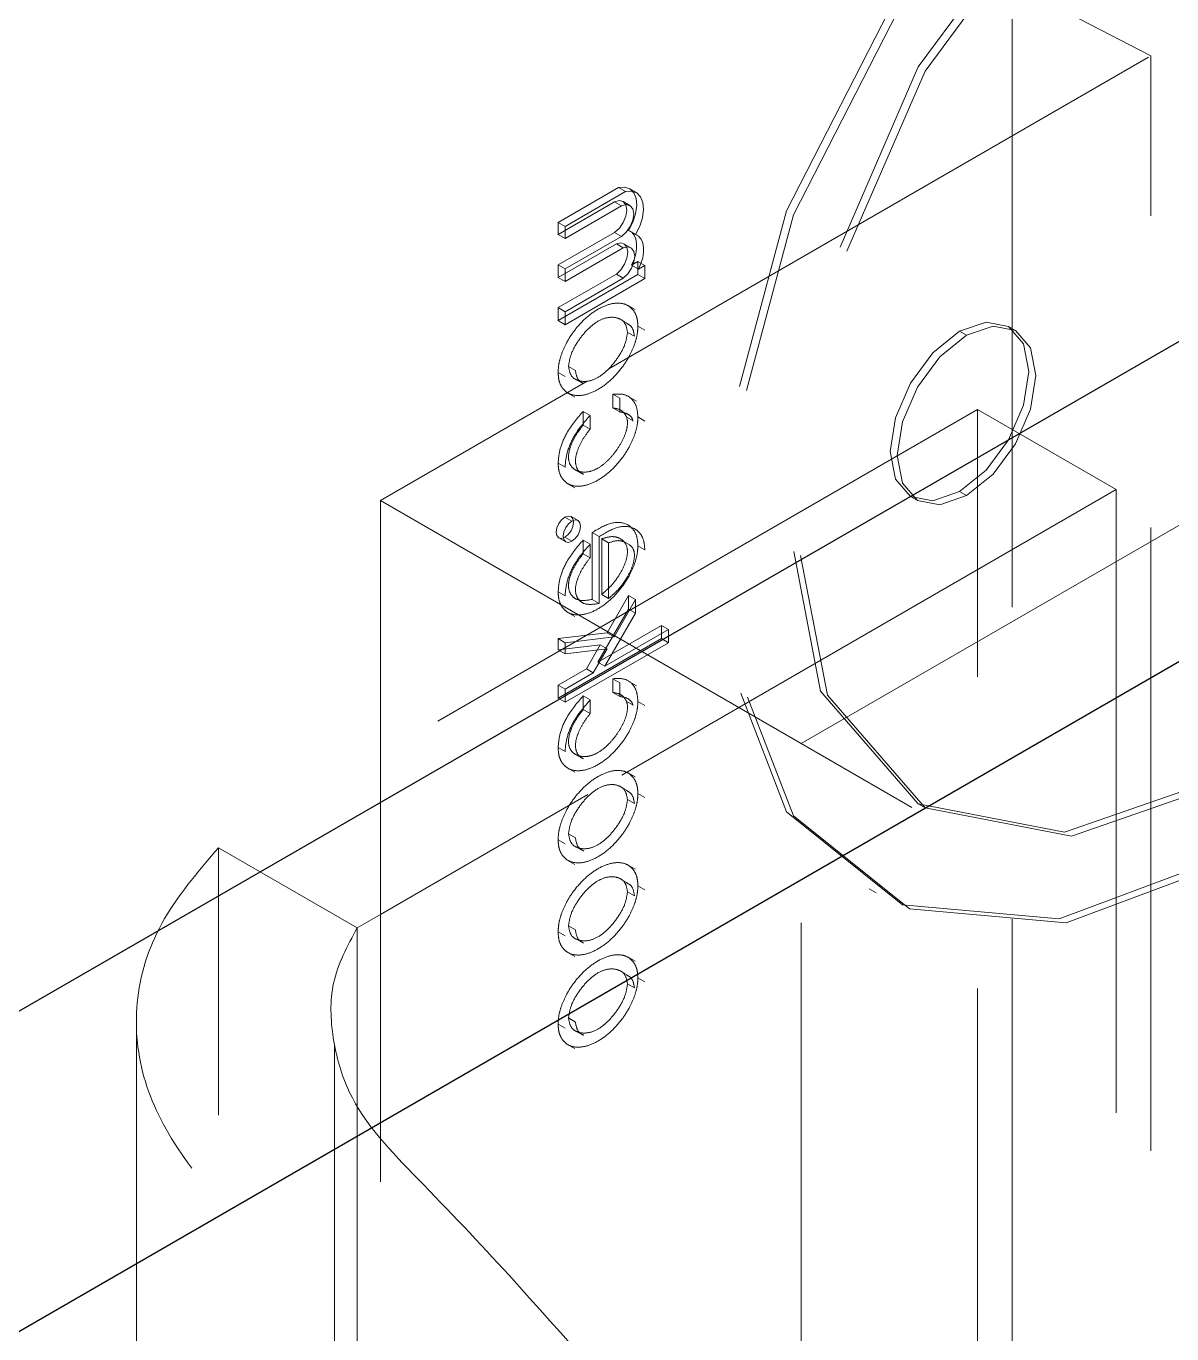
# Model space of a CAD drawing. Header units: millimetres. Extents: x 0 to 841, y 0 to 2287.
# Drawn here: x 577.548 to 579.883, y 231.268 to 233.933 of the extents above; entities that cross this region are included whole.
import ezdxf

# ---------------------------------------------------------------- set-up
doc = ezdxf.new("R2010")
doc.units = ezdxf.units.MM
doc.linetypes.add('HIDDEN', pattern=[1.905, 1.27, -0.635])

msp = doc.modelspace()

# ---------------------------------------------------------------- linework, layer by layer
at = {"color": 7, "linetype": 'HIDDEN', "lineweight": 18}
for p, q in [((579.1273, 232.4705), (585.4913, 236.1443)), ((579.5573, 234.0184), (579.5573, 229.9162)), ((579.5573, 234.0184), (579.8401, 233.8722)), ((578.7351, 233.2343), (579.8401, 233.8722)), ((579.8401, 229.7358), (579.8401, 233.8722)), ((578.6319, 233.5325), (578.7553, 233.6038)), ((578.646, 233.5244), (578.7695, 233.5956)), ((578.7695, 233.5956), (578.7553, 233.6038)), ((578.7914, 233.5934), (578.7773, 233.6016)), ((578.6319, 233.5079), (578.7469, 233.5743)), ((578.7611, 233.5661), (578.7469, 233.5743)), ((578.7783, 233.5671), (578.7642, 233.5752)), ((578.646, 233.4997), (578.7611, 233.5661)), ((578.6319, 233.5325), (578.6319, 233.5079)), ((578.646, 233.5244), (578.6319, 233.5325)), ((578.646, 233.5244), (578.646, 233.4997)), ((578.7898, 233.508), (578.7756, 233.5162)), ((578.7929, 233.5065), (578.7788, 233.5147)), ((578.6319, 233.4459), (578.7469, 233.5123)), ((578.646, 233.4997), (578.6319, 233.5079)), ((578.6319, 233.4205), (578.7506, 233.489)), ((578.646, 233.4377), (578.7611, 233.5041)), ((578.7611, 233.5041), (578.7469, 233.5123)), ((578.7647, 233.4809), (578.7506, 233.489)), ((578.7802, 233.481), (578.766, 233.4891)), ((578.646, 233.4124), (578.7647, 233.4809)), ((578.6319, 233.4205), (578.6319, 233.4459)), ((578.646, 233.4377), (578.6319, 233.4459)), ((578.646, 233.4124), (578.646, 233.4377)), ((578.7945, 233.4528), (578.7816, 233.4453)), ((578.7958, 233.4372), (578.7816, 233.4453)), ((578.7945, 233.4263), (578.7945, 233.4528)), ((578.8087, 233.4446), (578.7945, 233.4528)), ((578.8087, 233.4446), (578.7958, 233.4372)), ((578.8087, 233.4181), (578.8087, 233.4446)), ((578.6319, 233.3589), (578.7506, 233.4274)), ((578.7945, 233.4263), (578.6319, 233.3324)), ((578.646, 233.4124), (578.6319, 233.4205)), ((578.646, 233.3507), (578.7647, 233.4192)), ((578.8087, 233.4181), (578.646, 233.3242)), ((578.7647, 233.4192), (578.7506, 233.4274)), ((578.8087, 233.4181), (578.7945, 233.4263)), ((578.6319, 233.3324), (578.6319, 233.3589)), ((578.646, 233.3507), (578.6319, 233.3589)), ((578.7887, 233.3548), (578.7745, 233.363)), ((578.646, 233.3242), (578.6319, 233.3324)), ((578.646, 233.3242), (578.646, 233.3507)), ((578.7713, 233.3278), (578.7572, 233.336)), ((578.7875, 233.3005), (578.7733, 233.3086)), ((578.8087, 233.3127), (578.7945, 233.3209)), ((579.4643, 233.3025), (579.4501, 233.3107)), ((579.5643, 233.3124), (579.5501, 233.3206)), ((578.646, 233.2188), (578.6319, 233.227)), ((578.6672, 233.2311), (578.6531, 233.2393)), ((578.2697, 232.9656), (578.6913, 233.209)), ((578.6693, 233.2119), (578.6834, 233.2037)), ((578.6519, 233.1849), (578.666, 233.1768)), ((578.7434, 233.1545), (578.7434, 233.1824)), ((578.7575, 233.1742), (578.7434, 233.1824)), ((578.7575, 233.1464), (578.7575, 233.1742)), ((578.7915, 233.1682), (578.7774, 233.1764)), ((579.4866, 233.1513), (577.9394, 232.2581)), ((578.683, 233.1197), (578.683, 233.1476)), ((578.6972, 233.1394), (578.683, 233.1476)), ((578.7575, 233.1464), (578.7434, 233.1545)), ((579.4866, 233.1513), (579.7694, 232.988)), ((579.4866, 230.7016), (579.4866, 233.1513)), ((578.6972, 233.1115), (578.683, 233.1197)), ((578.6972, 233.1115), (578.6972, 233.1394)), ((578.7851, 233.1286), (578.7709, 233.1367)), ((578.8087, 233.1279), (578.7945, 233.1361)), ((578.646, 233.0341), (578.6319, 233.0422)), ((578.669, 233.0273), (578.6831, 233.0191)), ((578.6519, 233.0001), (578.666, 232.992)), ((579.7694, 232.988), (578.7619, 232.4063)), ((579.4643, 232.9759), (579.4501, 232.984)), ((579.7694, 232.988), (579.7694, 230.5384)), ((578.2697, 232.1222), (578.2697, 232.9656)), ((578.2697, 232.9656), (579.1273, 232.4705)), ((579.3501, 232.9741), (579.3643, 232.966)), ((578.66, 232.9238), (578.6459, 232.932)), ((578.6725, 232.9251), (578.6584, 232.9332)), ((578.7016, 232.7644), (578.7016, 232.901)), ((578.7158, 232.8928), (578.7016, 232.901)), ((578.6334, 232.8899), (578.6475, 232.8818)), ((578.66, 232.883), (578.6459, 232.8912)), ((578.683, 232.8574), (578.683, 232.8853)), ((578.6972, 232.8771), (578.683, 232.8853)), ((578.6972, 232.8492), (578.6972, 232.8771)), ((578.7158, 232.7562), (578.7158, 232.8928)), ((578.7207, 232.7746), (578.7207, 232.8878)), ((578.7348, 232.8796), (578.7207, 232.8878)), ((578.7348, 232.7664), (578.7348, 232.8796)), ((578.7804, 232.8739), (578.7662, 232.8821)), ((578.8087, 232.8656), (578.7945, 232.8738)), ((578.6972, 232.8492), (578.683, 232.8574)), ((578.646, 232.7718), (578.6319, 232.7799)), ((578.6613, 232.7704), (578.6644, 232.7687)), ((578.7348, 232.7664), (578.7207, 232.7746)), ((578.7318, 232.696), (578.7756, 232.7721)), ((578.7756, 232.7448), (578.7756, 232.7721)), ((578.7898, 232.7639), (578.7756, 232.7721)), ((578.6725, 232.764), (578.6755, 232.7623)), ((578.7158, 232.7562), (578.7016, 232.7644)), ((578.7132, 232.6367), (578.7756, 232.7448)), ((578.7459, 232.6879), (578.7898, 232.7639)), ((578.7898, 232.7366), (578.7756, 232.7448)), ((578.7898, 232.7366), (578.7898, 232.7639)), ((578.6519, 232.7378), (578.666, 232.7297)), ((578.7274, 232.6285), (578.7898, 232.7366)), ((578.7318, 232.696), (578.6319, 232.6844)), ((578.7459, 232.6879), (578.646, 232.6762)), ((578.8424, 232.7113), (578.7132, 232.6367)), ((578.8566, 232.7031), (578.7274, 232.6285)), ((578.7459, 232.6879), (578.7318, 232.696)), ((578.8424, 232.6844), (578.8424, 232.7113)), ((578.8566, 232.7031), (578.8424, 232.7113)), ((578.8566, 232.6762), (578.8566, 232.7031)), ((578.6319, 232.5628), (578.8424, 232.6844)), ((578.6319, 232.6844), (578.6319, 232.6618)), ((578.646, 232.6762), (578.6319, 232.6844)), ((578.6319, 232.6618), (578.7178, 232.6718)), ((578.646, 232.6537), (578.6319, 232.6618)), ((578.646, 232.5547), (578.8566, 232.6762)), ((578.646, 232.6762), (578.646, 232.6537)), ((578.646, 232.6537), (578.7319, 232.6637)), ((578.6896, 232.623), (578.7178, 232.6718)), ((578.7037, 232.6149), (578.7319, 232.6637)), ((578.7319, 232.6637), (578.7178, 232.6718)), ((578.8566, 232.6762), (578.8424, 232.6844)), ((578.7274, 232.6285), (578.7132, 232.6367)), ((578.6896, 232.623), (578.6319, 232.5897)), ((578.7037, 232.6149), (578.646, 232.5816)), ((578.7037, 232.6149), (578.6896, 232.623)), ((578.6319, 232.5897), (578.6319, 232.5628)), ((578.646, 232.5816), (578.6319, 232.5897)), ((578.646, 232.5816), (578.646, 232.5547)), ((578.7434, 232.5748), (578.7434, 232.6027)), ((578.7575, 232.5946), (578.7434, 232.6027)), ((578.7575, 232.5667), (578.7575, 232.5946)), ((578.7915, 232.5885), (578.7774, 232.5967)), ((578.646, 232.5547), (578.6319, 232.5628)), ((578.683, 232.54), (578.683, 232.5679)), ((578.6972, 232.5597), (578.683, 232.5679)), ((578.6972, 232.5318), (578.6972, 232.5597)), ((578.7575, 232.5667), (578.7434, 232.5748)), ((578.7851, 232.5489), (578.7709, 232.557)), ((578.8087, 232.5483), (578.7945, 232.5564)), ((578.6972, 232.5318), (578.683, 232.54)), ((578.646, 232.4544), (578.6319, 232.4625)), ((578.669, 232.4476), (578.6831, 232.4394)), ((579.1273, 230.8356), (579.1273, 232.4705)), ((581.0026, 231.3879), (579.1273, 232.4705)), ((578.6519, 232.4204), (578.666, 232.4123)), ((578.7887, 232.4025), (578.7745, 232.4107)), ((578.7713, 232.3755), (578.7572, 232.3837)), ((578.8087, 232.3604), (578.7945, 232.3686)), ((578.6928, 232.3665), (578.2697, 232.1222)), ((578.7875, 232.3482), (578.7733, 232.3564)), ((579.3659, 232.3481), (579.38, 232.3399)), ((578.646, 232.2666), (578.6319, 232.2747)), ((578.6672, 232.2788), (578.6531, 232.287)), ((577.9394, 229.8085), (577.9394, 232.2581)), ((577.9394, 232.2581), (578.2222, 232.0948)), ((578.6693, 232.2596), (578.6834, 232.2515)), ((578.6519, 232.2326), (578.666, 232.2245)), ((578.7887, 232.2147), (578.7745, 232.2229)), ((578.7713, 232.1877), (578.7572, 232.1959)), ((578.8087, 232.1726), (578.7945, 232.1808)), ((578.7875, 232.1604), (578.7733, 232.1686)), ((579.2659, 232.1748), (579.28, 232.1667)), ((578.2697, 232.1222), (578.2222, 232.0948)), ((578.2697, 229.6726), (578.2697, 232.1222)), ((578.2222, 232.0948), (578.2222, 229.6452)), ((578.646, 232.0788), (578.6319, 232.0869)), ((578.6672, 232.091), (578.6531, 232.0992)), ((578.6693, 232.0718), (578.6834, 232.0637)), ((578.6519, 232.0448), (578.666, 232.0367)), ((578.7887, 232.0269), (578.7745, 232.0351)), ((578.7713, 231.9999), (578.7572, 232.0081)), ((578.7875, 231.9726), (578.7733, 231.9808)), ((578.8087, 231.9848), (578.7945, 231.993)), ((577.7729, 231.9175), (577.7729, 229.685)), ((578.646, 231.891), (578.6319, 231.8991)), ((578.6672, 231.9032), (578.6531, 231.9114)), ((578.6693, 231.884), (578.6834, 231.8759)), ((578.1758, 231.8584), (578.1758, 229.6682)), ((578.6519, 231.857), (578.666, 231.8489))]:
    msp.add_line(p, q, dxfattribs=at)
at = {"color": 7, "linetype": 'Continuous', "lineweight": 25}
for p, q in [((571.3797, 228.3733), (580.1478, 233.435)), ((580.4307, 232.9451), (571.6625, 227.8834))]:
    msp.add_line(p, q, dxfattribs=at)
at = {"color": 7, "linetype": 'HIDDEN', "lineweight": 18, "flags": 128}
for points in [[(580.0158, 232.2491), (579.6531, 232.1135), (579.334, 232.1421), (579.0973, 232.3312), (578.9713, 232.6582), (578.9713, 233.0836), (579.0973, 233.556), (579.334, 234.0186), (579.6531, 234.4154), (580.0158, 234.6987)], [(580.03, 232.2409), (579.6672, 232.1054), (579.3482, 232.1339), (579.1114, 232.3231), (578.9854, 232.6501), (578.9854, 233.0754), (579.1114, 233.5479), (579.3482, 234.0104), (579.6672, 234.4073), (580.03, 234.6906)], [(580.0158, 232.4124), (579.664, 232.2901), (579.3658, 232.3481), (579.1666, 232.5774), (579.0966, 232.9433), (579.1666, 233.3899), (579.3658, 233.8493), (579.664, 234.2515), (580.0158, 234.5354)], [(580.03, 232.4042), (579.6782, 232.282), (579.38, 232.3399), (579.1807, 232.5693), (579.1107, 232.9351), (579.1807, 233.3817), (579.38, 233.8411), (579.6782, 234.2434), (580.03, 234.5273)], [(578.7756, 233.5162), (578.7842, 233.533), (578.7899, 233.5503), (578.7921, 233.5668), (578.7907, 233.5814), (578.786, 233.5931), (578.7781, 233.6011), (578.7676, 233.6047), (578.7553, 233.6038)], [(578.7898, 233.508), (578.7984, 233.5248), (578.804, 233.5421), (578.8062, 233.5587), (578.8049, 233.5733), (578.8001, 233.585), (578.7922, 233.5929), (578.7818, 233.5965), (578.7695, 233.5956)], [(578.7469, 233.5123), (578.7567, 233.5208), (578.7648, 233.5324), (578.7702, 233.5453), (578.7721, 233.5578), (578.7702, 233.5681), (578.7648, 233.5749), (578.7567, 233.577), (578.7469, 233.5743)], [(578.7611, 233.5041), (578.7708, 233.5126), (578.7789, 233.5242), (578.7843, 233.5371), (578.7862, 233.5496), (578.7843, 233.56), (578.7789, 233.5667), (578.7708, 233.5689), (578.7611, 233.5661)], [(578.7816, 233.4453), (578.7867, 233.4568), (578.7901, 233.4683), (578.7919, 233.4795), (578.792, 233.4899), (578.7903, 233.4991), (578.7869, 233.5067), (578.7819, 233.5125), (578.7756, 233.5162)], [(578.7506, 233.4274), (578.7597, 233.4361), (578.7673, 233.4474), (578.7722, 233.4598), (578.7739, 233.4717), (578.7722, 233.4816), (578.7673, 233.4883), (578.7597, 233.4909), (578.7506, 233.489)], [(578.7958, 233.4372), (578.8008, 233.4486), (578.8043, 233.4602), (578.8061, 233.4714), (578.8061, 233.4817), (578.8044, 233.4909), (578.801, 233.4985), (578.7961, 233.5043), (578.7898, 233.508)], [(578.7647, 233.4192), (578.7739, 233.4279), (578.7814, 233.4392), (578.7863, 233.4516), (578.7881, 233.4635), (578.7863, 233.4735), (578.7814, 233.4802), (578.7739, 233.4827), (578.7647, 233.4809)], [(579.4501, 233.3107), (579.5043, 233.3295), (579.5501, 233.3206), (579.5808, 233.2853), (579.5916, 233.229), (579.5808, 233.1603), (579.5501, 233.0896), (579.5043, 233.0277), (579.4501, 232.984)], [(579.4501, 232.984), (579.396, 232.9652), (579.3501, 232.9741), (579.3195, 233.0094), (579.3087, 233.0657), (579.3195, 233.1344), (579.3501, 233.2051), (579.396, 233.267), (579.4501, 233.3107)], [(579.4643, 232.9759), (579.4102, 232.9571), (579.3643, 232.966), (579.3336, 233.0013), (579.3229, 233.0575), (579.3336, 233.1263), (579.3643, 233.1969), (579.4102, 233.2588), (579.4643, 233.3025)], [(579.4643, 233.3025), (579.5184, 233.3213), (579.5643, 233.3124), (579.5949, 233.2771), (579.6057, 233.2208), (579.5949, 233.1521), (579.5643, 233.0814), (579.5184, 233.0196), (579.4643, 232.9759)], [(578.6459, 232.8912), (578.6391, 232.8888), (578.6334, 232.8899), (578.6295, 232.8943), (578.6282, 232.9014), (578.6295, 232.91), (578.6334, 232.9188), (578.6391, 232.9265), (578.6459, 232.932)], [(578.6459, 232.932), (578.6526, 232.9343), (578.6584, 232.9332), (578.6622, 232.9288), (578.6636, 232.9218), (578.6622, 232.9132), (578.6584, 232.9044), (578.6526, 232.8966), (578.6459, 232.8912)], [(578.66, 232.883), (578.6533, 232.8806), (578.6475, 232.8818), (578.6437, 232.8862), (578.6423, 232.8932), (578.6437, 232.9018), (578.6475, 232.9106), (578.6533, 232.9184), (578.66, 232.9238)], [(578.66, 232.9238), (578.6668, 232.9262), (578.6725, 232.9251), (578.6764, 232.9206), (578.6777, 232.9136), (578.6764, 232.905), (578.6725, 232.8962), (578.6668, 232.8885), (578.66, 232.883)]]:
    msp.add_lwpolyline(points, dxfattribs=at)
at = {"color": 7, "linetype": 'HIDDEN', "lineweight": 18}
for points, knots in [([(578.6319, 233.227), (578.6322, 233.2321), (578.6327, 233.2433), (578.638, 233.2633), (578.6482, 233.2871), (578.6647, 233.313), (578.6871, 233.3377), (578.7132, 233.3571), (578.7393, 233.3678), (578.7617, 233.369), (578.7782, 233.3622), (578.7884, 233.3502), (578.7937, 233.3362), (578.7943, 233.3257), (578.7945, 233.3209)], [0, 0, 0, 0, 0.053784, 0.117806, 0.194259, 0.284674, 0.388205, 0.5, 0.611795, 0.715326, 0.805741, 0.882194, 0.946216, 1, 1, 1, 1]), ([(578.6531, 233.2393), (578.6543, 233.2472), (578.6568, 233.264), (578.6717, 233.2906), (578.6907, 233.3145), (578.7132, 233.3329), (578.7357, 233.3405), (578.7547, 233.3385), (578.7696, 233.3291), (578.7721, 233.3152), (578.7733, 233.3086)], [0, 0, 0, 0, 0.111736, 0.23533, 0.367087, 0.5, 0.632913, 0.76467, 0.888264, 1, 1, 1, 1]), ([(578.7709, 233.3272), (578.7752, 233.3249), (578.7842, 233.3202), (578.7864, 233.3072), (578.7875, 233.3005)], [0, 0, 0, 0, 0.480408, 1, 1, 1, 1]), ([(578.7945, 233.3209), (578.7943, 233.3158), (578.7937, 233.3046), (578.7884, 233.2846), (578.7782, 233.2608), (578.7617, 233.2349), (578.7393, 233.2102), (578.7132, 233.1908), (578.6871, 233.1801), (578.6647, 233.1789), (578.6482, 233.1857), (578.638, 233.1977), (578.6327, 233.2117), (578.6322, 233.2222), (578.6319, 233.227)], [0, 0, 0, 0, 0.053784, 0.117806, 0.194259, 0.284674, 0.388205, 0.5, 0.611795, 0.715326, 0.805741, 0.882194, 0.946216, 1, 1, 1, 1]), ([(578.7733, 233.3086), (578.7721, 233.3007), (578.7696, 233.2839), (578.7547, 233.2573), (578.7357, 233.2334), (578.7132, 233.215), (578.6907, 233.2074), (578.6717, 233.2094), (578.6568, 233.2188), (578.6543, 233.2327), (578.6531, 233.2393)], [0, 0, 0, 0, 0.111736, 0.23533, 0.367087, 0.5, 0.632913, 0.76467, 0.888264, 1, 1, 1, 1]), ([(578.6838, 233.2043), (578.6795, 233.2066), (578.6705, 233.2114), (578.6684, 233.2243), (578.6672, 233.2311)], [0, 0, 0, 0, 0.480408, 1, 1, 1, 1]), ([(578.7434, 233.1824), (578.7513, 233.1829), (578.767, 233.184), (578.7834, 233.1731), (578.7929, 233.1566), (578.794, 233.1428), (578.7945, 233.1361)], [0, 0, 0, 0, 0.289345, 0.578702, 0.796119, 1, 1, 1, 1]), ([(578.6319, 233.0422), (578.6328, 233.0516), (578.6346, 233.0712), (578.6512, 233.1107), (578.6709, 233.1335), (578.683, 233.1476)], [0, 0, 0, 0, 0.262326, 0.545229, 1, 1, 1, 1]), ([(578.7434, 233.1545), (578.7485, 233.1537), (578.7585, 233.1521), (578.7692, 233.1425), (578.7746, 233.1276), (578.7716, 233.1071), (578.7622, 233.0854), (578.7486, 233.0641), (578.7318, 233.0452), (578.7132, 233.0308), (578.6946, 233.0237), (578.6779, 233.0233), (578.6642, 233.0288), (578.6548, 233.0397), (578.6518, 233.0567), (578.6572, 233.0779), (578.6679, 233.0998), (578.6779, 233.1129), (578.683, 233.1197)], [0, 0, 0, 0, 0.0659098, 0.1277523, 0.1845752, 0.2403439, 0.3005792, 0.3654856, 0.4327001, 0.5, 0.5672999, 0.6345144, 0.6994208, 0.7596561, 0.8154248, 0.8722477, 0.9340902, 1, 1, 1, 1]), ([(578.7575, 233.1464), (578.7626, 233.1454), (578.7724, 233.1437), (578.7819, 233.137), (578.7839, 233.1297), (578.7844, 233.1279)], [0, 0, 0, 0, 0.446725, 0.865882, 1, 1, 1, 1]), ([(578.7945, 233.1361), (578.7943, 233.131), (578.7937, 233.1198), (578.7884, 233.0998), (578.7782, 233.076), (578.7617, 233.0501), (578.7393, 233.0254), (578.7132, 233.006), (578.6871, 232.9953), (578.6647, 232.9941), (578.6482, 233.001), (578.638, 233.0129), (578.6327, 233.0269), (578.6322, 233.0374), (578.6319, 233.0422)], [0, 0, 0, 0, 0.053784, 0.117806, 0.194259, 0.284674, 0.388205, 0.5, 0.611795, 0.715326, 0.805741, 0.882194, 0.946216, 1, 1, 1, 1]), ([(578.646, 233.0341), (578.6469, 233.0435), (578.6487, 233.0631), (578.6653, 233.1025), (578.685, 233.1253), (578.6972, 233.1394)], [0, 0, 0, 0, 0.262326, 0.545229, 1, 1, 1, 1]), ([(578.6835, 233.0198), (578.6818, 233.0204), (578.6758, 233.0225), (578.6691, 233.0317), (578.666, 233.0485), (578.6714, 233.0698), (578.6821, 233.0916), (578.692, 233.1047), (578.6972, 233.1115)], [0, 0, 0, 0, 0.070993, 0.257163, 0.429529, 0.605153, 0.796291, 1, 1, 1, 1]), ([(578.7016, 232.901), (578.7141, 232.9084), (578.7399, 232.9235), (578.7693, 232.9213), (578.7856, 232.9077), (578.7932, 232.8927), (578.7941, 232.8799), (578.7945, 232.8738)], [0, 0, 0, 0, 0.284269, 0.585299, 0.73536, 0.873926, 1, 1, 1, 1]), ([(578.7158, 232.8928), (578.7283, 232.9002), (578.754, 232.9154), (578.7834, 232.9131), (578.7998, 232.8995), (578.8073, 232.8845), (578.8082, 232.8717), (578.8087, 232.8656)], [0, 0, 0, 0, 0.284269, 0.585299, 0.73536, 0.873926, 1, 1, 1, 1]), ([(578.6319, 232.7799), (578.6328, 232.7893), (578.6346, 232.8089), (578.6512, 232.8484), (578.6709, 232.8712), (578.683, 232.8853)], [0, 0, 0, 0, 0.262326, 0.54523, 1, 1, 1, 1]), ([(578.7945, 232.8738), (578.7943, 232.8687), (578.7937, 232.8576), (578.7884, 232.8375), (578.7782, 232.8137), (578.7617, 232.7878), (578.7393, 232.7631), (578.7132, 232.7437), (578.6871, 232.733), (578.6647, 232.7318), (578.6482, 232.7387), (578.638, 232.7506), (578.6327, 232.7646), (578.6322, 232.7751), (578.6319, 232.7799)], [0, 0, 0, 0, 0.053784, 0.117806, 0.194259, 0.284674, 0.388205, 0.5, 0.611795, 0.715326, 0.805741, 0.882194, 0.946216, 1, 1, 1, 1]), ([(578.646, 232.7718), (578.6469, 232.7812), (578.6487, 232.8008), (578.6653, 232.8402), (578.685, 232.863), (578.6972, 232.8771)], [0, 0, 0, 0, 0.262326, 0.54523, 1, 1, 1, 1]), ([(578.7207, 232.8878), (578.7274, 232.8898), (578.7408, 232.8939), (578.7576, 232.8901), (578.7697, 232.8802), (578.775, 232.8625), (578.7697, 232.8388), (578.7576, 232.8148), (578.7408, 232.7917), (578.7274, 232.7803), (578.7207, 232.7746)], [0, 0, 0, 0, 0.133809, 0.265222, 0.38803, 0.5, 0.61197, 0.734778, 0.866191, 1, 1, 1, 1]), ([(578.7348, 232.8796), (578.7417, 232.8819), (578.7535, 232.8858), (578.7631, 232.8828), (578.7671, 232.8816)], [0, 0, 0, 0, 0.5777587, 1, 1, 1, 1]), ([(578.7764, 232.8762), (578.7788, 232.8744), (578.7851, 232.8699), (578.789, 232.8542), (578.7839, 232.8307), (578.7717, 232.8066), (578.755, 232.7835), (578.7416, 232.7722), (578.7348, 232.7664)], [0, 0, 0, 0, 0.102796, 0.266954, 0.431112, 0.61116, 0.803824, 1, 1, 1, 1]), ([(578.7016, 232.7644), (578.6908, 232.7626), (578.6748, 232.76), (578.6601, 232.7704), (578.6532, 232.7822), (578.6526, 232.7993), (578.6587, 232.8189), (578.669, 232.839), (578.6783, 232.8512), (578.683, 232.8574)], [0, 0, 0, 0, 0.267845, 0.395145, 0.51294, 0.624534, 0.740912, 0.866836, 1, 1, 1, 1]), ([(578.7158, 232.7562), (578.7049, 232.7545), (578.6889, 232.7519), (578.6742, 232.7622), (578.6674, 232.774), (578.6668, 232.7911), (578.6728, 232.8107), (578.6831, 232.8309), (578.6924, 232.843), (578.6972, 232.8492)], [0, 0, 0, 0, 0.267845, 0.395145, 0.51294, 0.624534, 0.740912, 0.866836, 1, 1, 1, 1]), ([(578.7434, 232.6027), (578.7513, 232.6032), (578.767, 232.6043), (578.7834, 232.5935), (578.7929, 232.5769), (578.794, 232.5631), (578.7945, 232.5564)], [0, 0, 0, 0, 0.289345, 0.578702, 0.796119, 1, 1, 1, 1]), ([(578.6319, 232.4625), (578.6328, 232.4719), (578.6346, 232.4915), (578.6512, 232.531), (578.6709, 232.5538), (578.683, 232.5679)], [0, 0, 0, 0, 0.262326, 0.545229, 1, 1, 1, 1]), ([(578.7945, 232.5564), (578.7943, 232.5513), (578.7937, 232.5402), (578.7884, 232.5201), (578.7782, 232.4964), (578.7617, 232.4704), (578.7393, 232.4457), (578.7132, 232.4263), (578.6871, 232.4156), (578.6647, 232.4144), (578.6482, 232.4213), (578.638, 232.4333), (578.6327, 232.4472), (578.6322, 232.4577), (578.6319, 232.4625)], [0, 0, 0, 0, 0.053784, 0.117806, 0.194259, 0.284674, 0.388205, 0.5, 0.611795, 0.715326, 0.805741, 0.882194, 0.946216, 1, 1, 1, 1]), ([(578.646, 232.4544), (578.6469, 232.4638), (578.6487, 232.4834), (578.6653, 232.5228), (578.685, 232.5456), (578.6972, 232.5597)], [0, 0, 0, 0, 0.262326, 0.545229, 1, 1, 1, 1]), ([(578.7434, 232.5748), (578.7485, 232.574), (578.7585, 232.5724), (578.7692, 232.5628), (578.7746, 232.5479), (578.7716, 232.5274), (578.7622, 232.5057), (578.7486, 232.4844), (578.7318, 232.4655), (578.7132, 232.4511), (578.6946, 232.444), (578.6779, 232.4436), (578.6642, 232.4491), (578.6548, 232.46), (578.6518, 232.477), (578.6572, 232.4982), (578.6679, 232.5201), (578.6779, 232.5332), (578.683, 232.54)], [0, 0, 0, 0, 0.0659098, 0.1277523, 0.1845752, 0.2403439, 0.3005792, 0.3654856, 0.4327001, 0.5, 0.5672999, 0.6345144, 0.6994208, 0.7596561, 0.8154248, 0.8722477, 0.9340902, 1, 1, 1, 1]), ([(578.7575, 232.5667), (578.7626, 232.5657), (578.7724, 232.564), (578.7819, 232.5573), (578.7839, 232.55), (578.7844, 232.5482)], [0, 0, 0, 0, 0.4467248, 0.8658822, 1, 1, 1, 1]), ([(578.6835, 232.4401), (578.6818, 232.4407), (578.6758, 232.4428), (578.6691, 232.452), (578.666, 232.4688), (578.6714, 232.4901), (578.6821, 232.5119), (578.692, 232.525), (578.6972, 232.5318)], [0, 0, 0, 0, 0.070993, 0.257163, 0.429529, 0.605153, 0.796291, 1, 1, 1, 1]), ([(578.6319, 232.2747), (578.6322, 232.2798), (578.6327, 232.291), (578.638, 232.311), (578.6482, 232.3348), (578.6647, 232.3607), (578.6871, 232.3854), (578.7132, 232.4048), (578.7393, 232.4155), (578.7617, 232.4167), (578.7782, 232.4099), (578.7884, 232.3979), (578.7937, 232.3839), (578.7943, 232.3734), (578.7945, 232.3686)], [0, 0, 0, 0, 0.053784, 0.117806, 0.194259, 0.284674, 0.388205, 0.5, 0.611795, 0.715326, 0.805741, 0.882194, 0.946216, 1, 1, 1, 1]), ([(578.7945, 232.3686), (578.7943, 232.3635), (578.7937, 232.3524), (578.7884, 232.3323), (578.7782, 232.3085), (578.7617, 232.2826), (578.7393, 232.2579), (578.7132, 232.2385), (578.6871, 232.2278), (578.6647, 232.2266), (578.6482, 232.2335), (578.638, 232.2454), (578.6327, 232.2594), (578.6322, 232.2699), (578.6319, 232.2747)], [0, 0, 0, 0, 0.053784, 0.117806, 0.194259, 0.284674, 0.388205, 0.5, 0.611795, 0.715326, 0.805741, 0.882194, 0.946216, 1, 1, 1, 1]), ([(578.6531, 232.287), (578.6543, 232.2949), (578.6568, 232.3117), (578.6717, 232.3384), (578.6907, 232.3622), (578.7132, 232.3806), (578.7357, 232.3883), (578.7547, 232.3863), (578.7696, 232.3768), (578.7721, 232.363), (578.7733, 232.3564)], [0, 0, 0, 0, 0.1117359, 0.23533, 0.3670868, 0.5, 0.6329132, 0.76467, 0.8882641, 1, 1, 1, 1]), ([(578.7709, 232.3749), (578.7752, 232.3727), (578.7842, 232.3679), (578.7864, 232.3549), (578.7875, 232.3482)], [0, 0, 0, 0, 0.480408, 1, 1, 1, 1]), ([(578.7733, 232.3564), (578.7721, 232.3484), (578.7696, 232.3316), (578.7547, 232.305), (578.7357, 232.2811), (578.7132, 232.2627), (578.6907, 232.2551), (578.6717, 232.2571), (578.6568, 232.2665), (578.6543, 232.2804), (578.6531, 232.287)], [0, 0, 0, 0, 0.111736, 0.23533, 0.367087, 0.5, 0.632913, 0.76467, 0.888264, 1, 1, 1, 1]), ([(578.6838, 232.2521), (578.6795, 232.2543), (578.6705, 232.2591), (578.6684, 232.2721), (578.6672, 232.2788)], [0, 0, 0, 0, 0.480408, 1, 1, 1, 1]), ([(579.4206, 230.6602), (579.3766, 230.6559), (579.2828, 230.6467), (579.1051, 230.6486), (578.8942, 230.6859), (578.6516, 230.7978), (578.4545, 230.9841), (578.2607, 231.2105), (578.0532, 231.4215), (577.8628, 231.6122), (577.7747, 231.7993), (577.7656, 231.966), (577.822, 232.1209), (577.9017, 232.214), (577.9394, 232.2581)], [0, 0, 0, 0, 0.061108, 0.130136, 0.206542, 0.279471, 0.400853, 0.500921, 0.602941, 0.719465, 0.790615, 0.860987, 0.934084, 1, 1, 1, 1]), ([(578.6319, 232.0869), (578.6322, 232.092), (578.6327, 232.1032), (578.638, 232.1232), (578.6482, 232.147), (578.6647, 232.1729), (578.6871, 232.1976), (578.7132, 232.217), (578.7393, 232.2277), (578.7617, 232.2289), (578.7782, 232.2221), (578.7884, 232.2101), (578.7937, 232.1961), (578.7943, 232.1856), (578.7945, 232.1808)], [0, 0, 0, 0, 0.0537844, 0.1178061, 0.1942591, 0.2846742, 0.3882046, 0.5, 0.6117954, 0.7153258, 0.8057409, 0.8821939, 0.9462156, 1, 1, 1, 1]), ([(578.7945, 232.1808), (578.7943, 232.1757), (578.7937, 232.1646), (578.7884, 232.1445), (578.7782, 232.1207), (578.7617, 232.0948), (578.7393, 232.0701), (578.7132, 232.0507), (578.6871, 232.04), (578.6647, 232.0388), (578.6482, 232.0457), (578.638, 232.0576), (578.6327, 232.0716), (578.6322, 232.0821), (578.6319, 232.0869)], [0, 0, 0, 0, 0.053784, 0.117806, 0.194259, 0.284674, 0.388205, 0.5, 0.611795, 0.715326, 0.805741, 0.882194, 0.946216, 1, 1, 1, 1]), ([(578.6531, 232.0992), (578.6543, 232.1071), (578.6568, 232.1239), (578.6717, 232.1506), (578.6907, 232.1744), (578.7132, 232.1928), (578.7357, 232.2005), (578.7547, 232.1984), (578.7696, 232.189), (578.7721, 232.1752), (578.7733, 232.1686)], [0, 0, 0, 0, 0.1117359, 0.23533, 0.3670868, 0.5, 0.6329132, 0.76467, 0.8882641, 1, 1, 1, 1]), ([(578.7709, 232.1871), (578.7752, 232.1849), (578.7842, 232.1801), (578.7864, 232.1671), (578.7875, 232.1604)], [0, 0, 0, 0, 0.480408, 1, 1, 1, 1]), ([(578.7733, 232.1686), (578.7721, 232.1606), (578.7696, 232.1438), (578.7547, 232.1172), (578.7357, 232.0933), (578.7132, 232.0749), (578.6907, 232.0673), (578.6717, 232.0693), (578.6568, 232.0787), (578.6543, 232.0926), (578.6531, 232.0992)], [0, 0, 0, 0, 0.111736, 0.23533, 0.367087, 0.5, 0.632913, 0.76467, 0.888264, 1, 1, 1, 1]), ([(578.2222, 232.0948), (578.2025, 232.0582), (578.1649, 231.9882), (578.1694, 231.8691), (578.2107, 231.7215), (578.3596, 231.5708), (578.5871, 231.3316), (578.7703, 231.1149), (578.9381, 230.9489), (578.9901, 230.8912), (579.0507, 230.8533), (579.0956, 230.845), (579.1206, 230.8404)], [0, 0, 0, 0, 0.0716325, 0.1367055, 0.2032889, 0.33488, 0.4966524, 0.7991821, 0.8508096, 0.8938628, 0.9409488, 1, 1, 1, 1]), ([(578.6838, 232.0643), (578.6795, 232.0665), (578.6705, 232.0713), (578.6684, 232.0843), (578.6672, 232.091)], [0, 0, 0, 0, 0.480408, 1, 1, 1, 1]), ([(578.6319, 231.8991), (578.6322, 231.9042), (578.6327, 231.9154), (578.638, 231.9354), (578.6482, 231.9592), (578.6647, 231.9851), (578.6871, 232.0098), (578.7132, 232.0292), (578.7393, 232.0399), (578.7617, 232.0411), (578.7782, 232.0343), (578.7884, 232.0223), (578.7937, 232.0083), (578.7943, 231.9978), (578.7945, 231.993)], [0, 0, 0, 0, 0.053784, 0.117806, 0.194259, 0.284674, 0.388205, 0.5, 0.611795, 0.715326, 0.805741, 0.882194, 0.946216, 1, 1, 1, 1]), ([(578.6531, 231.9114), (578.6543, 231.9193), (578.6568, 231.9361), (578.6717, 231.9628), (578.6907, 231.9866), (578.7132, 232.005), (578.7357, 232.0126), (578.7547, 232.0106), (578.7696, 232.0012), (578.7721, 231.9873), (578.7733, 231.9808)], [0, 0, 0, 0, 0.111736, 0.23533, 0.367087, 0.5, 0.632913, 0.76467, 0.888264, 1, 1, 1, 1]), ([(578.7709, 231.9993), (578.7752, 231.9971), (578.7842, 231.9923), (578.7864, 231.9793), (578.7875, 231.9726)], [0, 0, 0, 0, 0.480408, 1, 1, 1, 1]), ([(578.7945, 231.993), (578.7943, 231.9879), (578.7937, 231.9767), (578.7884, 231.9567), (578.7782, 231.9329), (578.7617, 231.907), (578.7393, 231.8823), (578.7132, 231.8629), (578.6871, 231.8522), (578.6647, 231.851), (578.6482, 231.8579), (578.638, 231.8698), (578.6327, 231.8838), (578.6322, 231.8943), (578.6319, 231.8991)], [0, 0, 0, 0, 0.053784, 0.117806, 0.194259, 0.284674, 0.388205, 0.5, 0.611795, 0.715326, 0.805741, 0.882194, 0.946216, 1, 1, 1, 1]), ([(578.7733, 231.9808), (578.7721, 231.9728), (578.7696, 231.956), (578.7547, 231.9294), (578.7357, 231.9055), (578.7132, 231.8871), (578.6907, 231.8795), (578.6717, 231.8815), (578.6568, 231.8909), (578.6543, 231.9048), (578.6531, 231.9114)], [0, 0, 0, 0, 0.111736, 0.23533, 0.367087, 0.5, 0.632913, 0.76467, 0.888264, 1, 1, 1, 1]), ([(578.6838, 231.8765), (578.6795, 231.8787), (578.6705, 231.8835), (578.6684, 231.8965), (578.6672, 231.9032)], [0, 0, 0, 0, 0.480408, 1, 1, 1, 1])]:
    msp.add_open_spline(points, degree=3, knots=knots, dxfattribs=at)

doc.saveas('drawing.dxf')
